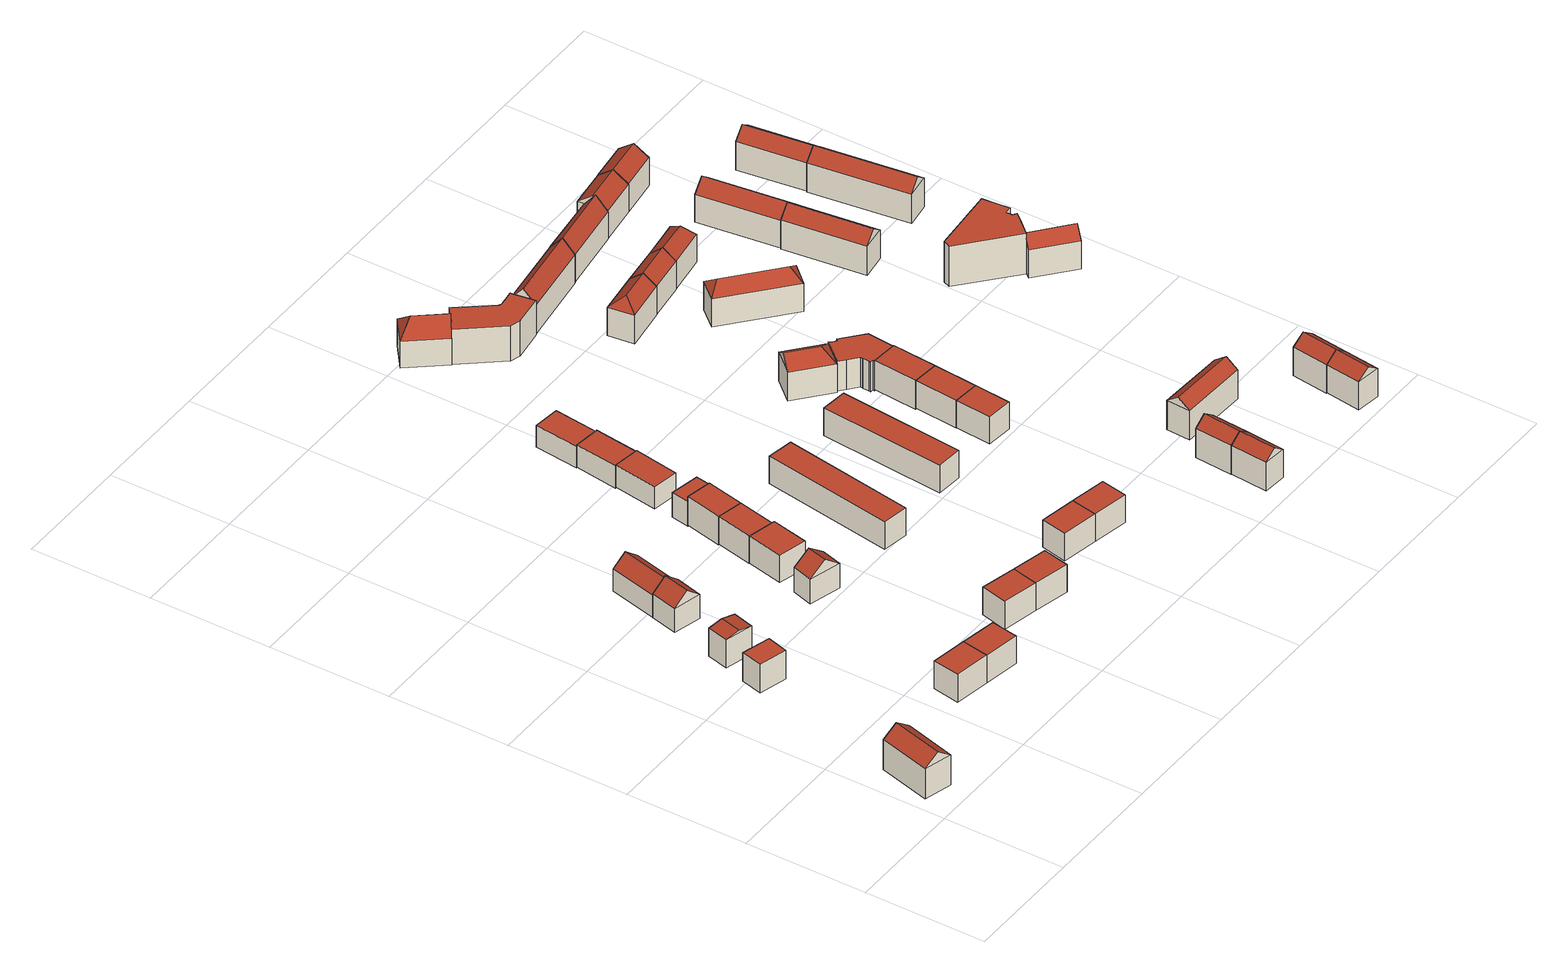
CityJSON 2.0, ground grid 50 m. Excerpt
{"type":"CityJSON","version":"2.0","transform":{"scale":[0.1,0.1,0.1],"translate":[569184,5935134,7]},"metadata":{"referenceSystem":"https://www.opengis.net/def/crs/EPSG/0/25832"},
"CityObjects":{
"building1":{"type":"Building","attributes":{"name":"PalmerstraÃe","Gemeindeschluessel":"02100121","function":"31001_1010","roofType":"3100","measuredHeight":17.87,"storeysAboveGround":4},"address":[{"country":"Germany","locality":"Hamburg","thoroughfareNumber":"37","thoroughfareName":"Palmerstraße","postcode":"20535"}],"geometry":[{"type":"Solid","lod":"2","boundaries":[[[[0,1,2,3]],[[4,5,1,0]],[[6,7,5,4]],[[3,2,7,6]],[[0,8,4]],[[6,9,3]],[[3,9,8,0]],[[4,8,9,6]],[[1,5,7,2]]]],"semantics":{"surfaces":[{"type":"WallSurface"},{"type":"RoofSurface","Flaechenneigung":"53.3262063543218","Flaechenrichtung":"285.174370430867","Flaechengroesse":"165.221663962903"},{"type":"RoofSurface","Flaechenneigung":"53.3262239040258","Flaechenrichtung":"105.172777276042","Flaechengroesse":"165.224297874165"},{"type":"GroundSurface"}],"values":[[0,0,0,0,0,0,1,2,3]]}}]},
"building2":{"type":"Building","attributes":{"name":"RitterstraÃe","Gemeindeschluessel":"02100121","function":"31001_1010","roofType":"1000","measuredHeight":12.79,"storeysAboveGround":4},"address":[{"country":"Germany","locality":"Hamburg","thoroughfareNumber":"88","thoroughfareName":"Ritterstraße","postcode":"22089"}],"geometry":[{"type":"Solid","lod":"2","boundaries":[[[[10,11,12,13]],[[14,15,11,10]],[[16,17,15,14]],[[13,12,17,16]],[[14,10,13,16]],[[11,15,17,12]]]],"semantics":{"surfaces":[{"type":"WallSurface"},{"type":"RoofSurface","Flaechenneigung":"90","Flaechenrichtung":"0","Flaechengroesse":"109.086909002518"},{"type":"GroundSurface"}],"values":[[0,0,0,0,1,2]]}}]},
"building3":{"type":"Building","attributes":{"name":"RitterstraÃe","Gemeindeschluessel":"02100121","function":"31001_1010","roofType":"3100","measuredHeight":13.73,"storeysAboveGround":4},"address":[{"country":"Germany","locality":"Hamburg","thoroughfareNumber":"84","thoroughfareName":"Ritterstraße","postcode":"22089"}],"geometry":[{"type":"Solid","lod":"2","boundaries":[[[[18,19,20,21]],[[22,23,19,18]],[[24,25,23,22]],[[21,20,25,24]],[[18,26,22]],[[24,27,21]],[[21,27,26,18]],[[22,26,27,24]],[[19,23,25,20]]]],"semantics":{"surfaces":[{"type":"WallSurface"},{"type":"RoofSurface","Flaechenneigung":"78.9630977103087","Flaechenrichtung":"285.186948095299","Flaechengroesse":"55.612546742472"},{"type":"RoofSurface","Flaechenneigung":"78.9630874439887","Flaechenrichtung":"105.176972608737","Flaechengroesse":"55.6130983931949"},{"type":"GroundSurface"}],"values":[[0,0,0,0,0,0,1,2,3]]}}]},
"building4":{"type":"Building","attributes":{"name":"Sievekingsallee","Gemeindeschluessel":"02100121","function":"31001_1010","yearOfConstruction":1957,"roofType":"1000","measuredHeight":12.39,"storeysAboveGround":4},"address":[{"country":"Germany","locality":"Hamburg","thoroughfareNumber":"18","thoroughfareName":"Sievekingsallee","postcode":"20535"}],"geometry":[{"type":"Solid","lod":"2","boundaries":[[[[28,29,30,31]],[[32,33,29,28]],[[34,35,33,32]],[[31,30,35,34]],[[32,28,31,34]],[[29,33,35,30]]]],"semantics":{"surfaces":[{"type":"WallSurface"},{"type":"RoofSurface","Flaechenneigung":"90","Flaechenrichtung":"0","Flaechengroesse":"168.422878486349"},{"type":"GroundSurface"}],"values":[[0,0,0,0,1,2]]}}]},
"building5":{"type":"Building","attributes":{"name":"RitterstraÃe","Gemeindeschluessel":"02100121","function":"31001_1010","roofType":"3100","measuredHeight":15.66,"storeysAboveGround":3},"address":[{"country":"Germany","locality":"Hamburg","thoroughfareNumber":"78","thoroughfareName":"Ritterstraße","postcode":"22089"}],"geometry":[{"type":"Solid","lod":"2","boundaries":[[[[36,37,38,39]],[[40,41,37,36]],[[42,43,41,40]],[[39,38,43,42]],[[36,44,40]],[[42,45,39]],[[39,45,44,36]],[[40,44,45,42]],[[37,41,43,38]]]],"semantics":{"surfaces":[{"type":"WallSurface"},{"type":"RoofSurface","Flaechenneigung":"50.3405842650345","Flaechenrichtung":"104.468262427571","Flaechengroesse":"89.6355562606992"},{"type":"RoofSurface","Flaechenneigung":"50.3412504159705","Flaechenrichtung":"283.953714497538","Flaechengroesse":"89.626846986422"},{"type":"GroundSurface"}],"values":[[0,0,0,0,0,0,1,2,3]]}}]},
"building6":{"type":"Building","attributes":{"name":"Sievekingsallee","Gemeindeschluessel":"02100121","function":"31001_1010","yearOfConstruction":1968,"roofType":"1000","measuredHeight":12.31,"storeysAboveGround":4},"address":[{"country":"Germany","locality":"Hamburg","thoroughfareNumber":"20","thoroughfareName":"Sievekingsallee","postcode":"20535"}],"geometry":[{"type":"Solid","lod":"2","boundaries":[[[[46,47,33,48]],[[49,50,47,46]],[[51,35,50,49]],[[48,33,35,51]],[[49,46,48,51]],[[47,50,35,33]]]],"semantics":{"surfaces":[{"type":"WallSurface"},{"type":"RoofSurface","Flaechenneigung":"90","Flaechenrichtung":"0","Flaechengroesse":"168.854575491762"},{"type":"GroundSurface"}],"values":[[0,0,0,0,1,2]]}}]},
"building7":{"type":"Building","attributes":{"name":"RitterstraÃe","Gemeindeschluessel":"02100121","function":"31001_1010","roofType":"3100","measuredHeight":14.69,"storeysAboveGround":3},"address":[{"country":"Germany","locality":"Hamburg","thoroughfareNumber":"76","thoroughfareName":"Ritterstraße","postcode":"22089"}],"geometry":[{"type":"Solid","lod":"2","boundaries":[[[[52,53,43,54]],[[55,56,53,52]],[[57,58,56,55]],[[54,43,58,57]],[[52,59,55]],[[57,60,54]],[[54,60,59,52]],[[55,59,60,57]],[[53,56,58,43]]]],"semantics":{"surfaces":[{"type":"WallSurface"},{"type":"RoofSurface","Flaechenneigung":"50.7302458025347","Flaechenrichtung":"283.642347515971","Flaechengroesse":"151.15862938683"},{"type":"RoofSurface","Flaechenneigung":"50.7294900010954","Flaechenrichtung":"103.544220040917","Flaechengroesse":"150.525522609689"},{"type":"GroundSurface"}],"values":[[0,0,0,0,0,0,1,2,3]]}}]},
"building8":{"type":"Building","attributes":{"name":"RitterstraÃe","Gemeindeschluessel":"02100121","function":"31001_1010","yearOfConstruction":1968,"roofType":"3100","measuredHeight":16.37,"storeysAboveGround":4},"address":[{"country":"Germany","locality":"Hamburg","thoroughfareNumber":"111","thoroughfareName":"Ritterstraße","postcode":"22089"}],"geometry":[{"type":"Solid","lod":"2","boundaries":[[[[61,62,63,64]],[[65,66,62,61]],[[67,68,66,65]],[[64,63,68,67]],[[61,69,65]],[[67,70,64]],[[64,70,69,61]],[[65,69,70,67]],[[62,66,68,63]]]],"semantics":{"surfaces":[{"type":"WallSurface"},{"type":"RoofSurface","Flaechenneigung":"51.955788389925","Flaechenrichtung":"105.171817045817","Flaechengroesse":"76.0020559874548"},{"type":"RoofSurface","Flaechenneigung":"51.9556530449873","Flaechenrichtung":"285.174120709011","Flaechengroesse":"76.0073859525167"},{"type":"GroundSurface"}],"values":[[0,0,0,0,0,0,1,2,3]]}}]},
"building9":{"type":"Building","attributes":{"name":"Sievekingsallee","Gemeindeschluessel":"02100121","function":"31001_1010","yearOfConstruction":1957,"roofType":"1000","measuredHeight":12.36,"storeysAboveGround":4},"address":[{"country":"Germany","locality":"Hamburg","thoroughfareNumber":"22","thoroughfareName":"Sievekingsallee","postcode":"20535"}],"geometry":[{"type":"Solid","lod":"2","boundaries":[[[[71,72,73,74]],[[75,76,72,71]],[[77,78,76,75]],[[74,73,78,77]],[[75,71,74,77]],[[72,76,78,73]]]],"semantics":{"surfaces":[{"type":"WallSurface"},{"type":"RoofSurface","Flaechenneigung":"90","Flaechenrichtung":"0","Flaechengroesse":"168.617750005573"},{"type":"GroundSurface"}],"values":[[0,0,0,0,1,2]]}}]},
"building10":{"type":"Building","attributes":{"name":"RitterstraÃe","Gemeindeschluessel":"02100121","function":"31001_1010","yearOfConstruction":1968,"roofType":"1000","measuredHeight":12.16,"storeysAboveGround":4},"address":[{"country":"Germany","locality":"Hamburg","thoroughfareNumber":"105","thoroughfareName":"Ritterstraße","postcode":"22089"}],"geometry":[{"type":"Solid","lod":"2","boundaries":[[[[79,80,81,82]],[[83,84,80,79]],[[85,86,84,83]],[[82,81,86,85]],[[83,79,82,85]],[[80,84,86,81]]]],"semantics":{"surfaces":[{"type":"WallSurface"},{"type":"RoofSurface","Flaechenneigung":"90","Flaechenrichtung":"0","Flaechengroesse":"184.741552491557"},{"type":"GroundSurface"}],"values":[[0,0,0,0,1,2]]}}]},
"building11":{"type":"Building","attributes":{"name":"RitterstraÃe","Gemeindeschluessel":"02100121","function":"31001_1010","yearOfConstruction":1957,"roofType":"1000","measuredHeight":12.34,"storeysAboveGround":4},"address":[{"country":"Germany","locality":"Hamburg","thoroughfareNumber":"99","thoroughfareName":"Ritterstraße","postcode":"22089"}],"geometry":[{"type":"Solid","lod":"2","boundaries":[[[[83,87,88,89]],[[90,91,87,83]],[[92,93,91,90]],[[89,88,93,92]],[[90,83,89,92]],[[87,91,93,88]]]],"semantics":{"surfaces":[{"type":"WallSurface"},{"type":"RoofSurface","Flaechenneigung":"90","Flaechenrichtung":"0","Flaechengroesse":"169.023733499805"},{"type":"GroundSurface"}],"values":[[0,0,0,0,1,2]]}}]},
"building12":{"type":"Building","attributes":{"name":"Sievekingsallee","Gemeindeschluessel":"02100121","function":"31001_1010","yearOfConstruction":1957,"roofType":"1000","measuredHeight":12.21,"storeysAboveGround":4},"address":[{"country":"Germany","locality":"Hamburg","thoroughfareNumber":"24","thoroughfareName":"Sievekingsallee","postcode":"20535"}],"geometry":[{"type":"Solid","lod":"2","boundaries":[[[[94,95,96,75]],[[97,98,95,94]],[[77,99,98,97]],[[75,96,99,77]],[[97,94,75,77]],[[95,98,99,96]]]],"semantics":{"surfaces":[{"type":"WallSurface"},{"type":"RoofSurface","Flaechenneigung":"90","Flaechenrichtung":"0","Flaechengroesse":"168.77501399601"},{"type":"GroundSurface"}],"values":[[0,0,0,0,1,2]]}}]},
"building13":{"type":"Building","attributes":{"name":"RitterstraÃe","Gemeindeschluessel":"02100121","function":"31001_1010","yearOfConstruction":1957,"roofType":"1000","measuredHeight":12.66,"storeysAboveGround":4},"address":[{"country":"Germany","locality":"Hamburg","thoroughfareNumber":"97","thoroughfareName":"Ritterstraße","postcode":"22089"}],"geometry":[{"type":"Solid","lod":"2","boundaries":[[[[90,100,101,92]],[[102,103,100,90]],[[104,105,103,102]],[[92,101,105,104]],[[102,90,92,104]],[[100,103,105,101]]]],"semantics":{"surfaces":[{"type":"WallSurface"},{"type":"RoofSurface","Flaechenneigung":"90","Flaechenrichtung":"0","Flaechengroesse":"169.636029500474"},{"type":"GroundSurface"}],"values":[[0,0,0,0,1,2]]}}]},
"building14":{"type":"Building","attributes":{"name":"RitterstraÃe","Gemeindeschluessel":"02100121","function":"31001_1010","yearOfConstruction":1957,"roofType":"1000","measuredHeight":10.79,"storeysAboveGround":3},"address":[{"country":"Germany","locality":"Hamburg","thoroughfareNumber":"95","thoroughfareName":"Ritterstraße","postcode":"22089"}],"geometry":[{"type":"Solid","lod":"2","boundaries":[[[[106,107,108,109]],[[110,111,107,106]],[[112,113,111,110]],[[109,108,113,112]],[[110,106,109,112]],[[107,111,113,108]]]],"semantics":{"surfaces":[{"type":"WallSurface"},{"type":"RoofSurface","Flaechenneigung":"90","Flaechenrichtung":"0","Flaechengroesse":"95.718469993863"},{"type":"GroundSurface"}],"values":[[0,0,0,0,1,2]]}}]},
"building15":{"type":"Building","attributes":{"name":"Marienthaler StraÃe","Gemeindeschluessel":"02100121","function":"31001_1010","yearOfConstruction":1978,"roofType":"1000","measuredHeight":9.94,"storeysAboveGround":3},"address":[{"country":"Germany","locality":"Hamburg","thoroughfareNumber":"64","thoroughfareName":"Marienthaler Straße","postcode":"20535"}],"geometry":[{"type":"Solid","lod":"2","boundaries":[[[[114,115,116,117]],[[118,119,115,114]],[[120,121,119,118]],[[117,116,121,120]],[[118,114,117,120]],[[115,119,121,116]]]],"semantics":{"surfaces":[{"type":"WallSurface"},{"type":"RoofSurface","Flaechenneigung":"90","Flaechenrichtung":"0","Flaechengroesse":"200.903961491709"},{"type":"GroundSurface"}],"values":[[0,0,0,0,1,2]]}}]},
"building16":{"type":"Building","attributes":{"name":"Sievekingsallee","Gemeindeschluessel":"02100121","function":"31001_1010","yearOfConstruction":1957,"roofType":"1000","measuredHeight":12.33,"storeysAboveGround":4},"address":[{"country":"Germany","locality":"Hamburg","thoroughfareNumber":"23","thoroughfareName":"Sievekingsallee","postcode":"20535"}],"geometry":[{"type":"Solid","lod":"2","boundaries":[[[[122,123,124,125]],[[126,127,123,122]],[[128,129,127,126]],[[125,124,129,128]],[[126,122,125,128]],[[123,127,129,124]]]],"semantics":{"surfaces":[{"type":"WallSurface"},{"type":"RoofSurface","Flaechenneigung":"90","Flaechenrichtung":"0","Flaechengroesse":"596.432327996658"},{"type":"GroundSurface"}],"values":[[0,0,0,0,1,2]]}}]},
"building17":{"type":"Building","attributes":{"name":"Marienthaler StraÃe","Gemeindeschluessel":"02100121","function":"31001_1010","yearOfConstruction":1978,"roofType":"1000","measuredHeight":9.87,"storeysAboveGround":3},"address":[{"country":"Germany","locality":"Hamburg","thoroughfareNumber":"64","thoroughfareName":"Marienthaler Straße","postcode":"20535"}],"geometry":[{"type":"Solid","lod":"2","boundaries":[[[[130,131,132,133]],[[134,135,131,130]],[[136,137,135,134]],[[133,132,137,136]],[[134,130,133,136]],[[131,135,137,132]]]],"semantics":{"surfaces":[{"type":"WallSurface"},{"type":"RoofSurface","Flaechenneigung":"90","Flaechenrichtung":"0","Flaechengroesse":"198.832866994656"},{"type":"GroundSurface"}],"values":[[0,0,0,0,1,2]]}}]},
"building18":{"type":"Building","attributes":{"name":"Sievekingsallee","Gemeindeschluessel":"02100121","function":"31001_1010","yearOfConstruction":1957,"roofType":"1000","measuredHeight":12.26,"storeysAboveGround":4},"address":[{"country":"Germany","locality":"Hamburg","thoroughfareNumber":"26","thoroughfareName":"Sievekingsallee","postcode":"20535"}],"geometry":[{"type":"Solid","lod":"2","boundaries":[[[[138,139,140,141]],[[142,143,139,138]],[[144,145,143,142]],[[141,140,145,144]],[[142,138,141,144]],[[139,143,145,140]]]],"semantics":{"surfaces":[{"type":"WallSurface"},{"type":"RoofSurface","Flaechenneigung":"90","Flaechenrichtung":"0","Flaechengroesse":"168.439727989619"},{"type":"GroundSurface"}],"values":[[0,0,0,0,1,2]]}}]},
"building19":{"type":"Building","attributes":{"name":"Marienthaler StraÃe","Gemeindeschluessel":"02100121","function":"31001_1010","yearOfConstruction":1978,"roofType":"1000","measuredHeight":9.59,"storeysAboveGround":3},"address":[{"country":"Germany","locality":"Hamburg","thoroughfareNumber":"64","thoroughfareName":"Marienthaler Straße","postcode":"20535"}],"geometry":[{"type":"Solid","lod":"2","boundaries":[[[[146,147,148,149]],[[150,151,147,146]],[[152,153,151,150]],[[149,148,153,152]],[[150,146,149,152]],[[147,151,153,148]]]],"semantics":{"surfaces":[{"type":"WallSurface"},{"type":"RoofSurface","Flaechenneigung":"90","Flaechenrichtung":"0","Flaechengroesse":"200.994115014053"},{"type":"GroundSurface"}],"values":[[0,0,0,0,1,2]]}}]},
"building20":{"type":"Building","attributes":{"name":"Sievekingsallee","Gemeindeschluessel":"02100121","function":"31001_1010","yearOfConstruction":1957,"roofType":"1000","measuredHeight":12.27,"storeysAboveGround":4},"address":[{"country":"Germany","locality":"Hamburg","thoroughfareNumber":"28","thoroughfareName":"Sievekingsallee","postcode":"20535"}],"geometry":[{"type":"Solid","lod":"2","boundaries":[[[[154,139,143,155]],[[156,157,139,154]],[[158,159,157,156]],[[155,143,159,158]],[[156,154,155,158]],[[139,157,159,143]]]],"semantics":{"surfaces":[{"type":"WallSurface"},{"type":"RoofSurface","Flaechenneigung":"90","Flaechenrichtung":"0","Flaechengroesse":"164.881078001028"},{"type":"GroundSurface"}],"values":[[0,0,0,0,1,2]]}}]},
"building21":{"type":"Building","attributes":{"name":"Sievekingsallee","Gemeindeschluessel":"02100121","function":"31001_1010","yearOfConstruction":1957,"roofType":"1000","measuredHeight":12.33,"storeysAboveGround":4},"address":[{"country":"Germany","locality":"Hamburg","thoroughfareNumber":"25","thoroughfareName":"Sievekingsallee","postcode":"20535"}],"geometry":[{"type":"Solid","lod":"2","boundaries":[[[[160,161,162,163]],[[164,165,161,160]],[[166,167,165,164]],[[163,162,167,166]],[[164,160,163,166]],[[161,165,167,162]]]],"semantics":{"surfaces":[{"type":"WallSurface"},{"type":"RoofSurface","Flaechenneigung":"90","Flaechenrichtung":"0","Flaechengroesse":"564.616023983364"},{"type":"GroundSurface"}],"values":[[0,0,0,0,1,2]]}}]},
"building22":{"type":"Building","attributes":{"name":"RitterstraÃe","Gemeindeschluessel":"02100121","function":"31001_1010","yearOfConstruction":1957,"roofType":"5000","measuredHeight":17.99,"storeysAboveGround":4},"address":[{"country":"Germany","locality":"Hamburg","thoroughfareNumber":"77","thoroughfareName":"Ritterstraße","postcode":"22089"}],"geometry":[{"type":"Solid","lod":"2","boundaries":[[[[168,169,170,171]],[[172,173,169,168]],[[174,175,173,172]],[[171,170,175,174]],[[168,176,172]],[[174,177,171]],[[171,177,176,168]],[[172,176,177,174]],[[169,173,175,170]]]],"semantics":{"surfaces":[{"type":"WallSurface"},{"type":"RoofSurface","Flaechenneigung":"32.591240133996","Flaechenrichtung":"321.657618618853","Flaechengroesse":"46.1816869503631"},{"type":"RoofSurface","Flaechenneigung":"45.3065956638645","Flaechenrichtung":"231.151875886409","Flaechengroesse":"142.735499440244"},{"type":"RoofSurface","Flaechenneigung":"45.3075789949803","Flaechenrichtung":"51.5157518934329","Flaechengroesse":"142.732499814303"},{"type":"GroundSurface"}],"values":[[0,0,0,0,1,0,2,3,4]]}}]},
"building23":{"type":"Building","attributes":{"name":"Marienthaler StraÃe","Gemeindeschluessel":"02100121","function":"31001_1010","yearOfConstruction":1994,"roofType":"1000","measuredHeight":15.52,"storeysAboveGround":4},"address":[{"country":"Germany","locality":"Hamburg","thoroughfareNumber":"63","thoroughfareName":"Marienthaler Straße","postcode":"20535"}],"geometry":[{"type":"Solid","lod":"2","boundaries":[[[[178,179,180,181]],[[182,183,179,178]],[[184,185,183,182]],[[186,187,185,184]],[[188,189,187,186]],[[190,191,189,188]],[[192,193,191,190]],[[181,180,193,192]],[[190,188,186,184,182,178,181,192]],[[179,183,185,187,189,191,193,180]]]],"semantics":{"surfaces":[{"type":"WallSurface"},{"type":"RoofSurface","Flaechenneigung":"90","Flaechenrichtung":"0","Flaechengroesse":"365.896277010213"},{"type":"GroundSurface"}],"values":[[0,0,0,0,0,0,0,0,1,2]]}}]},
"building24":{"type":"Building","attributes":{"name":"Saling","Gemeindeschluessel":"02100121","function":"31001_1010","yearOfConstruction":1957,"roofType":"1000","measuredHeight":12.14,"storeysAboveGround":3},"address":[{"country":"Germany","locality":"Hamburg","thoroughfareNumber":"35","thoroughfareName":"Saling","postcode":"20535"}],"geometry":[{"type":"Solid","lod":"2","boundaries":[[[[194,195,196,197]],[[198,199,195,194]],[[200,201,199,198]],[[197,196,201,200]],[[198,194,197,200]],[[195,199,201,196]]]],"semantics":{"surfaces":[{"type":"WallSurface"},{"type":"RoofSurface","Flaechenneigung":"90","Flaechenrichtung":"0","Flaechengroesse":"162.726355019558"},{"type":"GroundSurface"}],"values":[[0,0,0,0,1,2]]}}]},
"building25":{"type":"Building","attributes":{"name":"Saling","Gemeindeschluessel":"02100121","function":"31001_1010","yearOfConstruction":1978,"roofType":"3100","measuredHeight":16.32,"storeysAboveGround":4},"address":[{"country":"Germany","locality":"Hamburg","thoroughfareNumber":"24","thoroughfareName":"Saling","postcode":"20535"}],"geometry":[{"type":"Solid","lod":"2","boundaries":[[[[202,203,204,205]],[[206,207,203,202]],[[208,209,207,206]],[[205,204,209,208]],[[202,210,206]],[[208,211,205]],[[205,211,210,202]],[[206,210,211,208]],[[203,207,209,204]]]],"semantics":{"surfaces":[{"type":"WallSurface"},{"type":"RoofSurface","Flaechenneigung":"53.4220950874792","Flaechenrichtung":"274.527224844987","Flaechengroesse":"93.1942657106724"},{"type":"RoofSurface","Flaechenneigung":"53.4220950948495","Flaechenrichtung":"94.527224845243","Flaechengroesse":"93.1942657087378"},{"type":"GroundSurface"}],"values":[[0,0,0,0,0,0,1,2,3]]}}]},
"building26":{"type":"Building","attributes":{"name":"Saling","Gemeindeschluessel":"02100121","function":"31001_1010","yearOfConstruction":1957,"roofType":"1000","measuredHeight":12.31,"storeysAboveGround":3},"address":[{"country":"Germany","locality":"Hamburg","thoroughfareNumber":"37","thoroughfareName":"Saling","postcode":"20535"}],"geometry":[{"type":"Solid","lod":"2","boundaries":[[[[198,212,213,200]],[[214,215,212,198]],[[216,217,215,214]],[[200,213,217,216]],[[214,198,200,216]],[[212,215,217,213]]]],"semantics":{"surfaces":[{"type":"WallSurface"},{"type":"RoofSurface","Flaechenneigung":"90","Flaechenrichtung":"0","Flaechengroesse":"196.557911996649"},{"type":"GroundSurface"}],"values":[[0,0,0,0,1,2]]}}]},
"building27":{"type":"Building","attributes":{"name":"Saling","Gemeindeschluessel":"02100121","function":"31001_1010","yearOfConstruction":1957,"roofType":"3100","measuredHeight":16.58,"storeysAboveGround":4},"address":[{"country":"Germany","locality":"Hamburg","thoroughfareNumber":"24","thoroughfareName":"Saling","postcode":"20535"}],"geometry":[{"type":"Solid","lod":"2","boundaries":[[[[206,218,219,220]],[[202,221,218,206]],[[222,223,221,202]],[[220,219,223,222]],[[206,210,202]],[[222,224,220]],[[220,224,210,206]],[[202,210,224,222]],[[218,221,223,219]]]],"semantics":{"surfaces":[{"type":"WallSurface"},{"type":"RoofSurface","Flaechenneigung":"53.4094845970474","Flaechenrichtung":"94.5273518390461","Flaechengroesse":"94.3454330787803"},{"type":"RoofSurface","Flaechenneigung":"53.4095729770566","Flaechenrichtung":"274.527351839992","Flaechengroesse":"94.3454330749965"},{"type":"GroundSurface"}],"values":[[0,0,0,0,0,0,1,2,3]]}}]},
"building28":{"type":"Building","attributes":{"name":"RiesserstraÃe","Gemeindeschluessel":"02100121","function":"31001_1010","yearOfConstruction":1957,"roofType":"5000","measuredHeight":16.8,"storeysAboveGround":4},"address":[{"country":"Germany","locality":"Hamburg","thoroughfareNumber":"12","thoroughfareName":"Riesserstraße","postcode":"20535"}],"geometry":[{"type":"Solid","lod":"2","boundaries":[[[[225,226,227,228]],[[229,230,226,225]],[[231,232,230,229]],[[228,227,232,231]],[[225,233,229]],[[231,234,228]],[[228,234,233,225]],[[229,233,234,231]],[[226,230,232,227]]]],"semantics":{"surfaces":[{"type":"WallSurface"},{"type":"RoofSurface","Flaechenneigung":"43.7302861855221","Flaechenrichtung":"130.898864597074","Flaechengroesse":"33.8154867157873"},{"type":"RoofSurface","Flaechenneigung":"55.3521359651461","Flaechenrichtung":"40.7936054154118","Flaechengroesse":"115.719286300705"},{"type":"RoofSurface","Flaechenneigung":"55.3521359002732","Flaechenrichtung":"220.868445628892","Flaechengroesse":"115.721190942382"},{"type":"GroundSurface"}],"values":[[0,0,0,0,1,0,2,3,4]]}}]},
"building29":{"type":"Building","attributes":{"name":"Saling","Gemeindeschluessel":"02100121","function":"31001_1010","yearOfConstruction":1957,"roofType":"1000","measuredHeight":12.9,"storeysAboveGround":3},"address":[{"country":"Germany","locality":"Hamburg","thoroughfareNumber":"39","thoroughfareName":"Saling","postcode":"20535"}],"geometry":[{"type":"Solid","lod":"2","boundaries":[[[[214,235,236,216]],[[237,238,235,214]],[[239,240,238,237]],[[216,236,240,239]],[[237,214,216,239]],[[235,238,240,236]]]],"semantics":{"surfaces":[{"type":"WallSurface"},{"type":"RoofSurface","Flaechenneigung":"90","Flaechenrichtung":"0","Flaechengroesse":"199.418887999294"},{"type":"GroundSurface"}],"values":[[0,0,0,0,1,2]]}}]},
"building30":{"type":"Building","attributes":{"name":"RiesserstraÃe","Gemeindeschluessel":"02100121","function":"31001_1010","yearOfConstruction":2015,"roofType":"1000","measuredHeight":13.18,"storeysAboveGround":4},"address":[{"country":"Germany","locality":"Hamburg","thoroughfareNumber":"14","thoroughfareName":"Riesserstraße","postcode":"20535"}],"geometry":[{"type":"Solid","lod":"2","boundaries":[[[[241,242,243,244]],[[245,246,242,241]],[[247,248,246,245]],[[249,250,248,247]],[[251,252,250,249]],[[253,254,252,251]],[[255,256,254,253]],[[257,258,256,255]],[[259,260,258,257]],[[261,262,260,259]],[[263,264,262,261]],[[265,266,264,263]],[[267,268,266,265]],[[269,270,268,267]],[[271,272,270,269]],[[273,274,272,271]],[[244,243,274,273]],[[271,269,267,265,263,261,259,257,255,253,251,249,247,245,241,244,273]],[[242,246,248,250,252,254,256,258,260,262,264,266,268,270,272,274,243]]]],"semantics":{"surfaces":[{"type":"WallSurface"},{"type":"RoofSurface","Flaechenneigung":"90","Flaechenrichtung":"0","Flaechengroesse":"239.594545997493"},{"type":"GroundSurface"}],"values":[[0,0,0,0,0,0,0,0,0,0,0,0,0,0,0,0,0,1,2]]}}]},
"building31":{"type":"Building","attributes":{"name":"Marienthaler StraÃe","Gemeindeschluessel":"02100121","function":"31001_1010","yearOfConstruction":1978,"roofType":"5000","measuredHeight":16.78,"storeysAboveGround":4},"address":[{"country":"Germany","locality":"Hamburg","thoroughfareNumber":"68","thoroughfareName":"Marienthaler Straße","postcode":"20535"}],"geometry":[{"type":"Solid","lod":"2","boundaries":[[[[275,276,277,278]],[[279,280,276,275]],[[281,282,280,279]],[[278,277,282,281]],[[275,283,279]],[[281,284,278]],[[278,284,283,275]],[[279,283,284,281]],[[276,280,282,277]]]],"semantics":{"surfaces":[{"type":"WallSurface"},{"type":"RoofSurface","Flaechenneigung":"44.2824410973606","Flaechenrichtung":"262.2018028693","Flaechengroesse":"31.4268999239326"},{"type":"RoofSurface","Flaechenneigung":"50.9503994465252","Flaechenrichtung":"172.160461231755","Flaechengroesse":"108.391045206488"},{"type":"RoofSurface","Flaechenneigung":"50.9505555741506","Flaechenrichtung":"352.247832367156","Flaechengroesse":"108.525829252715"},{"type":"GroundSurface"}],"values":[[0,0,0,0,1,0,2,3,4]]}}]},
"building32":{"type":"Building","attributes":{"name":"Marienthaler StraÃe","Gemeindeschluessel":"02100121","function":"31001_1010","yearOfConstruction":1983,"roofType":"3100","measuredHeight":18.54,"storeysAboveGround":4},"address":[{"country":"Germany","locality":"Hamburg","thoroughfareNumber":"67","thoroughfareName":"Marienthaler Straße","postcode":"20535"}],"geometry":[{"type":"Solid","lod":"2","boundaries":[[[[285,286,287,288]],[[289,290,286,285]],[[291,292,290,289]],[[288,287,292,291]],[[285,293,289]],[[291,294,288]],[[288,294,293,285]],[[289,293,294,291]],[[286,290,292,287]]]],"semantics":{"surfaces":[{"type":"WallSurface"},{"type":"RoofSurface","Flaechenneigung":"39.8325668008701","Flaechenrichtung":"352.361169320335","Flaechengroesse":"245.513451700254"},{"type":"RoofSurface","Flaechenneigung":"39.8336444409063","Flaechenrichtung":"172.147243796218","Flaechengroesse":"244.529411591753"},{"type":"GroundSurface"}],"values":[[0,0,0,0,0,0,1,2,3]]}}]},
"building33":{"type":"Building","attributes":{"name":"Sievekingsallee","Gemeindeschluessel":"02100121","function":"31001_1010","yearOfConstruction":1957,"roofType":"3100","measuredHeight":16.57,"storeysAboveGround":4},"address":[{"country":"Germany","locality":"Hamburg","thoroughfareNumber":"30","thoroughfareName":"Sievekingsallee","postcode":"20535"}],"geometry":[{"type":"Solid","lod":"2","boundaries":[[[[295,296,297,298]],[[299,300,296,295]],[[301,302,300,299]],[[298,297,302,301]],[[295,303,299]],[[301,304,298]],[[298,304,303,295]],[[299,303,304,301]],[[296,300,302,297]]]],"semantics":{"surfaces":[{"type":"WallSurface"},{"type":"RoofSurface","Flaechenneigung":"53.8437083852105","Flaechenrichtung":"2.56278153862022","Flaechengroesse":"174.925698395445"},{"type":"RoofSurface","Flaechenneigung":"53.8436919760523","Flaechenrichtung":"182.561587562623","Flaechengroesse":"175.281713006047"},{"type":"GroundSurface"}],"values":[[0,0,0,0,0,0,1,2,3]]}}]},
"building34":{"type":"Building","attributes":{"name":"Marienthaler StraÃe","Gemeindeschluessel":"02100121","function":"31001_1010","yearOfConstruction":1978,"roofType":"3100","measuredHeight":16.72,"storeysAboveGround":4},"address":[{"country":"Germany","locality":"Hamburg","thoroughfareNumber":"70","thoroughfareName":"Marienthaler Straße","postcode":"20535"}],"geometry":[{"type":"Solid","lod":"2","boundaries":[[[[305,306,307,281]],[[308,309,306,305]],[[278,310,309,308]],[[281,307,310,278]],[[305,311,308]],[[278,312,281]],[[281,312,311,305]],[[308,311,312,278]],[[306,309,310,307]]]],"semantics":{"surfaces":[{"type":"WallSurface"},{"type":"RoofSurface","Flaechenneigung":"50.6317804165508","Flaechenrichtung":"352.242268598819","Flaechengroesse":"107.002941166558"},{"type":"RoofSurface","Flaechenneigung":"50.631609192293","Flaechenrichtung":"172.164005034306","Flaechengroesse":"107.008956141939"},{"type":"GroundSurface"}],"values":[[0,0,0,0,0,0,1,2,3]]}}]},
"building35":{"type":"Building","attributes":{"name":"RiesserstraÃe","Gemeindeschluessel":"02100121","function":"31001_1010","yearOfConstruction":1978,"roofType":"3200","measuredHeight":16.7,"storeysAboveGround":4},"address":[{"country":"Germany","locality":"Hamburg","thoroughfareNumber":"5","thoroughfareName":"Riesserstraße","postcode":"20535"}],"geometry":[{"type":"Solid","lod":"2","boundaries":[[[[313,314,315,316]],[[317,318,314,313]],[[319,320,318,317]],[[316,315,320,319]],[[313,321,317]],[[319,322,316]],[[316,322,321,313]],[[317,321,322,319]],[[314,318,320,315]]]],"semantics":{"surfaces":[{"type":"WallSurface"},{"type":"RoofSurface","Flaechenneigung":"39.5998360099148","Flaechenrichtung":"130.990553213792","Flaechengroesse":"28.0961727797414"},{"type":"RoofSurface","Flaechenneigung":"39.5995850752921","Flaechenrichtung":"310.995280251988","Flaechengroesse":"28.1017855123138"},{"type":"RoofSurface","Flaechenneigung":"51.0277705219956","Flaechenrichtung":"40.9926897870093","Flaechengroesse":"199.664377506994"},{"type":"RoofSurface","Flaechenneigung":"51.0276804377062","Flaechenrichtung":"220.990716633219","Flaechengroesse":"199.667217612602"},{"type":"GroundSurface"}],"values":[[0,0,0,0,1,2,3,4,5]]}}]},
"building36":{"type":"Building","attributes":{"name":"Wolfshagen","Gemeindeschluessel":"02100121","function":"31001_1010","yearOfConstruction":1957,"roofType":"3100","measuredHeight":16.24,"storeysAboveGround":4},"address":[{"country":"Germany","locality":"Hamburg","thoroughfareNumber":"19","thoroughfareName":"Wolfshagen","postcode":"20535"}],"geometry":[{"type":"Solid","lod":"2","boundaries":[[[[323,324,325,326]],[[327,328,324,323]],[[329,330,328,327]],[[326,325,330,329]],[[323,331,327]],[[329,332,326]],[[326,332,331,323]],[[327,331,332,329]],[[324,328,330,325]]]],"semantics":{"surfaces":[{"type":"WallSurface"},{"type":"RoofSurface","Flaechenneigung":"52.9349854168434","Flaechenrichtung":"277.286983963565","Flaechengroesse":"94.5830578889252"},{"type":"RoofSurface","Flaechenneigung":"52.9351304595754","Flaechenrichtung":"97.2530219440706","Flaechengroesse":"94.7227690640424"},{"type":"GroundSurface"}],"values":[[0,0,0,0,0,0,1,2,3]]}}]},
"building37":{"type":"Building","attributes":{"name":"Marienthaler StraÃe","Gemeindeschluessel":"02100121","function":"31001_1010","yearOfConstruction":1957,"roofType":"3100","measuredHeight":18.01,"storeysAboveGround":4},"address":[{"country":"Germany","locality":"Hamburg","thoroughfareNumber":"69","thoroughfareName":"Marienthaler Straße","postcode":"20535"}],"geometry":[{"type":"Solid","lod":"2","boundaries":[[[[333,334,335,336]],[[337,338,334,333]],[[339,340,338,337]],[[336,335,340,339]],[[333,341,337]],[[339,293,336]],[[336,293,341,333]],[[337,341,293,339]],[[334,338,340,335]]]],"semantics":{"surfaces":[{"type":"WallSurface"},{"type":"RoofSurface","Flaechenneigung":"39.9425786870668","Flaechenrichtung":"352.347240040693","Flaechengroesse":"202.519899924173"},{"type":"RoofSurface","Flaechenneigung":"39.9423094883659","Flaechenrichtung":"172.143786570004","Flaechengroesse":"202.525470316983"},{"type":"GroundSurface"}],"values":[[0,0,0,0,0,0,1,2,3]]}}]},
"building38":{"type":"Building","attributes":{"name":"Marienthaler StraÃe","Gemeindeschluessel":"02100121","function":"31001_1010","yearOfConstruction":1978,"roofType":"5000","measuredHeight":16.5,"storeysAboveGround":4},"address":[{"country":"Germany","locality":"Hamburg","thoroughfareNumber":"72","thoroughfareName":"Marienthaler Straße","postcode":"20535"}],"geometry":[{"type":"Solid","lod":"2","boundaries":[[[[342,343,344,305]],[[345,346,343,342]],[[308,347,346,345]],[[305,344,347,308]],[[342,348,345]],[[308,349,305]],[[305,349,348,342]],[[345,348,349,308]],[[343,346,347,344]]]],"semantics":{"surfaces":[{"type":"WallSurface"},{"type":"RoofSurface","Flaechenneigung":"33.0715198667571","Flaechenrichtung":"82.2769725269341","Flaechengroesse":"26.2153796492854"},{"type":"RoofSurface","Flaechenneigung":"51.0291529648733","Flaechenrichtung":"352.248655171286","Flaechengroesse":"102.366126886481"},{"type":"RoofSurface","Flaechenneigung":"51.0290117346181","Flaechenrichtung":"172.165820586912","Flaechengroesse":"102.447124822191"},{"type":"GroundSurface"}],"values":[[0,0,0,0,1,0,2,3,4]]}}]},
"building39":{"type":"Building","attributes":{"name":"Wolfshagen","Gemeindeschluessel":"02100121","function":"31001_1010","yearOfConstruction":1978,"roofType":"3100","measuredHeight":16.48,"storeysAboveGround":4},"address":[{"country":"Germany","locality":"Hamburg","thoroughfareNumber":"21","thoroughfareName":"Wolfshagen","postcode":"20535"}],"geometry":[{"type":"Solid","lod":"2","boundaries":[[[[350,351,352,323]],[[353,354,351,350]],[[327,355,354,353]],[[323,352,355,327]],[[350,356,353]],[[327,331,323]],[[323,331,356,350]],[[353,356,331,327]],[[351,354,355,352]]]],"semantics":{"surfaces":[{"type":"WallSurface"},{"type":"RoofSurface","Flaechenneigung":"53.1101579816984","Flaechenrichtung":"277.287506098417","Flaechengroesse":"96.5045577503496"},{"type":"RoofSurface","Flaechenneigung":"53.1102806289866","Flaechenrichtung":"97.2494639298704","Flaechengroesse":"96.4838427833714"},{"type":"GroundSurface"}],"values":[[0,0,0,0,0,0,1,2,3]]}}]},
"building40":{"type":"Building","attributes":{"name":"Marienthaler StraÃe","Gemeindeschluessel":"02100121","function":"31001_1010","yearOfConstruction":1994,"roofType":"3100","measuredHeight":16.88,"storeysAboveGround":4},"address":[{"country":"Germany","locality":"Hamburg","thoroughfareNumber":"73","thoroughfareName":"Marienthaler Straße","postcode":"20535"}],"geometry":[{"type":"Solid","lod":"2","boundaries":[[[[357,358,359,360]],[[361,362,358,357]],[[363,364,362,361]],[[360,359,364,363]],[[357,365,361]],[[363,366,360]],[[360,366,365,357]],[[361,365,366,363]],[[358,362,364,359]]]],"semantics":{"surfaces":[{"type":"WallSurface"},{"type":"RoofSurface","Flaechenneigung":"52.5237364036034","Flaechenrichtung":"352.354836471637","Flaechengroesse":"124.486677893524"},{"type":"RoofSurface","Flaechenneigung":"52.5234254664925","Flaechenrichtung":"172.141285876777","Flaechengroesse":"124.491832117768"},{"type":"GroundSurface"}],"values":[[0,0,0,0,0,0,1,2,3]]}}]},
"building41":{"type":"Building","attributes":{"name":"Marienthaler StraÃe","Gemeindeschluessel":"02100121","function":"31001_1010","yearOfConstruction":1978,"roofType":"3100","measuredHeight":17.07,"storeysAboveGround":4},"address":[{"country":"Germany","locality":"Hamburg","thoroughfareNumber":"76","thoroughfareName":"Marienthaler Straße","postcode":"20535"}],"geometry":[{"type":"Solid","lod":"2","boundaries":[[[[367,368,369,370]],[[371,372,368,367]],[[373,374,372,371]],[[370,369,374,373]],[[367,375,371]],[[373,376,370]],[[370,376,375,367]],[[371,375,376,373]],[[368,372,374,369]]]],"semantics":{"surfaces":[{"type":"WallSurface"},{"type":"RoofSurface","Flaechenneigung":"50.99923161332","Flaechenrichtung":"82.6599548533602","Flaechengroesse":"225.76442304462"},{"type":"RoofSurface","Flaechenneigung":"50.9992401360019","Flaechenrichtung":"262.684079176221","Flaechengroesse":"225.769045523284"},{"type":"GroundSurface"}],"values":[[0,0,0,0,0,0,1,2,3]]}}]},
"building42":{"type":"Building","attributes":{"name":"RiesserstraÃe","Gemeindeschluessel":"02100121","function":"31001_1010","yearOfConstruction":1918,"roofType":"1000","measuredHeight":17.96,"storeysAboveGround":4},"address":[{"country":"Germany","locality":"Hamburg","thoroughfareNumber":"11","thoroughfareName":"Riesserstraße","postcode":"20535"}],"geometry":[{"type":"Solid","lod":"2","boundaries":[[[[377,378,379,380]],[[381,382,378,377]],[[383,384,382,381]],[[385,386,384,383]],[[387,388,386,385]],[[389,390,388,387]],[[391,392,390,389]],[[393,394,392,391]],[[395,396,394,393]],[[380,379,396,395]],[[393,391,389,387,385,383,381,377,380,395]],[[378,382,384,386,388,390,392,394,396,379]]]],"semantics":{"surfaces":[{"type":"WallSurface"},{"type":"RoofSurface","Flaechenneigung":"90","Flaechenrichtung":"0","Flaechengroesse":"421.085198996637"},{"type":"GroundSurface"}],"values":[[0,0,0,0,0,0,0,0,0,0,1,2]]}}]},
"building43":{"type":"Building","attributes":{"name":"Marienthaler StraÃe","Gemeindeschluessel":"02100121","function":"31001_1010","yearOfConstruction":1978,"roofType":"3100","measuredHeight":16.63,"storeysAboveGround":4},"address":[{"country":"Germany","locality":"Hamburg","thoroughfareNumber":"76","thoroughfareName":"Marienthaler Straße","postcode":"20535"}],"geometry":[{"type":"Solid","lod":"2","boundaries":[[[[397,398,399,400]],[[401,402,398,397]],[[403,404,402,401]],[[400,399,404,403]],[[397,405,401]],[[403,406,400]],[[400,406,405,397]],[[401,405,406,403]],[[398,402,404,399]]]],"semantics":{"surfaces":[{"type":"WallSurface"},{"type":"RoofSurface","Flaechenneigung":"51.0244694097441","Flaechenrichtung":"82.639410243642","Flaechengroesse":"234.306373665371"},{"type":"RoofSurface","Flaechenneigung":"51.0243965308115","Flaechenrichtung":"262.639922198248","Flaechengroesse":"234.29567781896"},{"type":"GroundSurface"}],"values":[[0,0,0,0,0,0,1,2,3]]}}]},
"building44":{"type":"Building","attributes":{"name":"Marienthaler StraÃe","Gemeindeschluessel":"02100121","function":"31001_1010","yearOfConstruction":1968,"roofType":"3100","measuredHeight":16.8,"storeysAboveGround":4},"address":[{"country":"Germany","locality":"Hamburg","thoroughfareNumber":"75","thoroughfareName":"Marienthaler Straße","postcode":"20535"}],"geometry":[{"type":"Solid","lod":"2","boundaries":[[[[407,408,409,410]],[[411,412,408,407]],[[413,414,412,411]],[[410,409,414,413]],[[407,365,411]],[[413,415,410]],[[410,415,365,407]],[[411,365,415,413]],[[408,412,414,409]]]],"semantics":{"surfaces":[{"type":"WallSurface"},{"type":"RoofSurface","Flaechenneigung":"53.0427702947827","Flaechenrichtung":"172.155586859142","Flaechengroesse":"122.3686906016"},{"type":"RoofSurface","Flaechenneigung":"53.0429444023368","Flaechenrichtung":"352.380104724175","Flaechengroesse":"122.371763000523"},{"type":"GroundSurface"}],"values":[[0,0,0,0,0,0,1,2,3]]}}]},
"building45":{"type":"Building","attributes":{"name":"RiesserstraÃe","Gemeindeschluessel":"02100121","function":"31001_1010","yearOfConstruction":1983,"roofType":"3100","measuredHeight":16.53,"storeysAboveGround":4},"address":[{"country":"Germany","locality":"Hamburg","thoroughfareNumber":"13","thoroughfareName":"Riesserstraße","postcode":"20535"}],"geometry":[{"type":"Solid","lod":"2","boundaries":[[[[416,417,418,419]],[[420,421,417,416]],[[422,423,421,420]],[[419,418,423,422]],[[416,424,420]],[[422,425,419]],[[419,425,424,416]],[[420,424,425,422]],[[417,421,423,418]]]],"semantics":{"surfaces":[{"type":"WallSurface"},{"type":"RoofSurface","Flaechenneigung":"49.8870357876731","Flaechenrichtung":"40.2537108188985","Flaechengroesse":"119.757816600435"},{"type":"RoofSurface","Flaechenneigung":"49.8885228788828","Flaechenrichtung":"220.679058021036","Flaechengroesse":"119.753801721433"},{"type":"GroundSurface"}],"values":[[0,0,0,0,0,0,1,2,3]]}}]},
"building46":{"type":"Building","attributes":{"name":"Marienthaler StraÃe","Gemeindeschluessel":"02100121","function":"31001_1010","yearOfConstruction":1978,"roofType":"3100","measuredHeight":17,"storeysAboveGround":4},"address":[{"country":"Germany","locality":"Hamburg","thoroughfareNumber":"80","thoroughfareName":"Marienthaler Straße","postcode":"20535"}],"geometry":[{"type":"Solid","lod":"2","boundaries":[[[[426,427,428,429]],[[430,431,427,426]],[[432,433,431,430]],[[429,428,433,432]],[[426,434,430]],[[432,435,429]],[[429,435,434,426]],[[430,434,435,432]],[[427,431,433,428]]]],"semantics":{"surfaces":[{"type":"WallSurface"},{"type":"RoofSurface","Flaechenneigung":"52.563752033892","Flaechenrichtung":"82.2427402375464","Flaechengroesse":"264.696878507218"},{"type":"RoofSurface","Flaechenneigung":"52.5638036940968","Flaechenrichtung":"262.246131128477","Flaechengroesse":"264.69146421344"},{"type":"GroundSurface"}],"values":[[0,0,0,0,0,0,1,2,3]]}}]},
"building47":{"type":"Building","attributes":{"name":"Marienthaler StraÃe","Gemeindeschluessel":"02100121","function":"31001_1010","yearOfConstruction":1978,"roofType":"3100","measuredHeight":16.55,"storeysAboveGround":4},"address":[{"country":"Germany","locality":"Hamburg","thoroughfareNumber":"80","thoroughfareName":"Marienthaler Straße","postcode":"20535"}],"geometry":[{"type":"Solid","lod":"2","boundaries":[[[[436,437,438,439]],[[440,441,437,436]],[[442,443,441,440]],[[439,438,443,442]],[[436,444,440]],[[442,445,439]],[[439,445,444,436]],[[440,444,445,442]],[[437,441,443,438]]]],"semantics":{"surfaces":[{"type":"WallSurface"},{"type":"RoofSurface","Flaechenneigung":"52.5753369735651","Flaechenrichtung":"82.2306385123283","Flaechengroesse":"181.646783301193"},{"type":"RoofSurface","Flaechenneigung":"52.5754494222749","Flaechenrichtung":"262.230500878949","Flaechengroesse":"181.643585251215"},{"type":"GroundSurface"}],"values":[[0,0,0,0,0,0,1,2,3]]}}]}
},
"vertices":[
[65,297,187],[65,297,53],[7,84,53],[7,84,187],[181,265,187],[181,265,53],[123,52,187],[123,52,53],[123,281,232],[65,68,232],
[216,987,173],[216,987,45],[193,899,45],[193,899,173],[333,955,173],[333,955,45],[309,868,173],[309,868,45],
[275,1169,163],[275,1169,38],[252,1081,38],[252,1081,163],[391,1137,163],[391,1137,38],[368,1050,163],[368,1050,38],[333,1153,175],[310,1065,175],
[541,400,178],[541,400,54],[522,289,54],[522,289,178],[689,375,178],[689,375,54],[670,264,178],[670,264,54],
[438,1315,141],[438,1315,35],[468,1426,35],[468,1426,141],[322,1344,141],[322,1344,35],[350,1455,141],[350,1455,35],[380,1330,191],[409,1441,191],
[837,349,177],[837,349,54],[689,375,177],[818,239,177],[818,239,54],[670,264,177],
[398,1653,135],[398,1653,35],[350,1455,135],[509,1623,135],[509,1623,35],[462,1427,135],[462,1427,35],[453,1638,182],[406,1441,182],
[837,992,159],[837,992,49],[860,1076,49],[860,1076,159],[705,1028,159],[705,1028,49],[728,1112,159],[728,1112,49],[771,1010,212],[794,1094,212],
[983,489,176],[983,489,53],[957,380,53],[957,380,176],[1130,455,176],[1130,455,53],[1105,346,176],[1105,346,53],
[755,1189,162],[755,1189,41],[871,1159,41],[871,1159,162],[787,1338,162],[787,1338,41],[904,1311,162],[904,1311,41],
[787,1338,39],[893,1313,39],[893,1313,162],[820,1489,162],[820,1489,39],[926,1466,162],[926,1466,39],
[1276,422,176],[1276,422,54],[1130,455,54],[1252,313,176],[1252,313,54],[1105,346,54],
[820,1489,35],[926,1466,35],[853,1641,162],[853,1641,35],[959,1620,162],[959,1620,35],
[856,1640,135],[856,1640,27],[977,1617,27],[977,1617,135],[870,1717,135],[870,1717,27],[991,1694,135],[991,1694,27],
[875,1794,124],[875,1794,25],[981,1776,25],[981,1776,124],[903,1976,124],[903,1976,25],[1011,1960,124],[1011,1960,25],
[1191,1522,171],[1191,1522,48],[1104,981,48],[1104,981,171],[1298,1504,171],[1298,1504,48],[1212,964,171],[1212,964,48],
[903,1976,118],[903,1976,19],[1011,1960,19],[1011,1960,118],[928,2156,118],[928,2156,19],[1035,2143,118],[1035,2143,19],
[1565,496,175],[1565,496,53],[1416,524,53],[1416,524,175],[1545,388,175],[1545,388,53],[1394,416,175],[1394,416,53],
[928,2156,111],[928,2156,15],[1035,2143,15],[1035,2143,111],[948,2340,111],[948,2340,15],[1056,2328,111],[1056,2328,15],
[1565,496,176],[1545,388,176],[1712,468,176],[1712,468,53],[1692,360,176],[1692,360,53],
[1524,1514,169],[1524,1514,46],[1478,998,46],[1478,998,169],[1633,1504,169],[1633,1504,46],[1586,988,169],[1586,988,46],
[1066,2989,123],[1066,2989,5],[1180,2848,5],[1180,2848,123],[1165,3067,123],[1165,3067,5],[1278,2924,123],[1278,2924,5],[1140,2997,185],[1229,2886,185],
[1385,2788,162],[1385,2788,7],[1278,2924,7],[1278,2924,162],[1397,2783,162],[1397,2783,7],[1464,2792,162],[1464,2792,7],[1480,2693,162],[1480,2693,7],[1353,2675,162],[1353,2675,7],[1311,2687,162],[1311,2687,7],[1180,2848,162],[1180,2848,7],
[1805,1003,167],[1805,1003,46],[1913,994,46],[1913,994,167],[1818,1153,167],[1818,1153,46],[1926,1144,167],[1926,1144,46],
[2118,197,186],[2118,197,59],[2106,42,59],[2106,42,186],[2214,189,186],[2214,189,59],[2201,34,186],[2201,34,59],[2166,193,222],[2153,38,222],
[1818,1153,44],[1926,1144,44],[1833,1333,167],[1833,1333,44],[1941,1324,167],[1941,1324,44],
[2214,189,56],[2226,346,56],[2226,346,186],[2118,197,56],[2130,354,186],[2130,354,56],[2178,350,222],
[1851,1713,154],[1851,1713,27],[1715,1831,27],[1715,1831,154],[1773,1623,154],[1773,1623,27],[1637,1741,154],[1637,1741,27],[1782,1694,195],[1676,1786,195],
[1833,1333,38],[1941,1324,38],[1848,1516,167],[1848,1516,38],[1956,1507,167],[1956,1507,38],
[1881,1697,162],[1881,1697,30],[1874,1689,30],[1874,1689,162],[1967,1621,162],[1967,1621,30],[1960,1549,162],[1960,1549,30],[1957,1518,162],[1957,1518,30],[1956,1507,162],[1956,1507,30],[1848,1516,162],[1848,1516,30],[1849,1524,162],[1849,1524,30],[1836,1525,162],[1836,1525,30],[1837,1532,162],[1837,1532,30],[1839,1558,162],[1839,1558,30],[1839,1560,162],[1839,1560,30],[1840,1570,162],[1840,1570,30],[1802,1603,162],[1802,1603,30],[1776,1626,162],[1776,1626,30],[1849,1711,162],[1849,1711,30],[1865,1696,162],[1865,1696,30],
[1619,2372,143],[1619,2372,17],[1798,2397,17],[1798,2397,143],[1605,2477,143],[1605,2477,17],[1784,2501,143],[1784,2501,17],[1653,2430,185],[1791,2449,185],
[1780,2834,139],[1780,2834,13],[1464,2792,13],[1464,2792,139],[1793,2737,139],[1793,2737,13],[1480,2693,139],[1480,2693,13],[1786,2785,198],[1472,2742,198],
[2493,515,182],[2493,515,53],[2209,528,53],[2209,528,182],[2490,416,182],[2490,416,53],[2204,429,182],[2204,429,53],[2492,466,219],[2207,479,219],
[1941,2522,143],[1941,2522,18],[1784,2501,18],[1955,2419,143],[1955,2419,18],[1798,2397,18],[1948,2471,186],[1791,2449,186],
[2158,2051,151],[2158,2051,26],[1906,2271,26],[1906,2271,151],[2090,1973,151],[2090,1973,26],[1838,2193,151],[1838,2193,26],[2098,2035,193],[1898,2209,193],
[2678,168,189],[2678,168,65],[2659,20,65],[2659,20,189],[2778,155,189],[2778,155,65],[2759,7,189],[2759,7,65],[2728,162,227],[2709,13,227],
[2046,2869,140],[2046,2869,18],[1780,2834,18],[1780,2834,140],[2058,2774,140],[2058,2774,18],[1793,2737,140],[1793,2737,18],[2052,2821,198],
[2106,2545,143],[2106,2545,20],[1941,2522,20],[2120,2442,143],[2120,2442,20],[1955,2419,20],[2085,2489,185],[1948,2471,185],
[2697,320,189],[2697,320,62],[2678,168,62],[2797,307,189],[2797,307,62],[2778,155,62],[2747,313,227],
[2206,2915,144],[2206,2915,21],[2042,2893,21],[2042,2893,144],[2222,2796,144],[2222,2796,21],[2058,2774,144],[2058,2774,21],[2214,2856,190],[2050,2833,190],
[2481,1912,157],[2481,1912,29],[2438,2246,29],[2438,2246,157],[2378,1898,157],[2378,1898,29],[2335,2233,157],[2335,2233,29],[2429,1905,200],[2386,2240,200],
[2763,1673,216],[2763,1673,36],[2489,1649,36],[2489,1649,216],[2769,1615,216],[2769,1615,36],[2775,1560,216],[2775,1560,36],[2746,1558,216],[2746,1558,36],[2747,1533,216],[2747,1533,36],[2762,1523,216],[2762,1523,36],[2725,1480,216],[2725,1480,36],[2685,1434,216],[2685,1434,36],[2476,1618,216],[2476,1618,36],
[2452,2248,146],[2452,2248,23],[2408,2585,23],[2408,2585,146],[2346,2234,146],[2346,2234,23],[2302,2571,146],[2302,2571,23],[2399,2241,190],[2355,2578,190],
[2222,2796,146],[2222,2796,22],[2385,2819,22],[2385,2819,146],[2206,2915,146],[2206,2915,22],[2369,2936,146],[2369,2936,22],[2377,2878,190],
[2870,1358,169],[2870,1358,44],[2725,1480,44],[2725,1480,169],[2806,1284,169],[2806,1284,44],[2663,1408,169],[2663,1408,44],[2838,1321,209],[2694,1444,209],
[2811,1945,158],[2811,1945,28],[2756,2349,28],[2756,2349,158],[2708,1931,158],[2708,1931,28],[2653,2335,158],[2653,2335,28],[2759,1938,198],[2705,2342,198],
[2766,2350,148],[2766,2350,22],[2728,2629,22],[2728,2629,148],[2664,2336,148],[2664,2336,22],[2626,2615,148],[2626,2615,22],[2715,2343,188],[2677,2622,188]
]}
